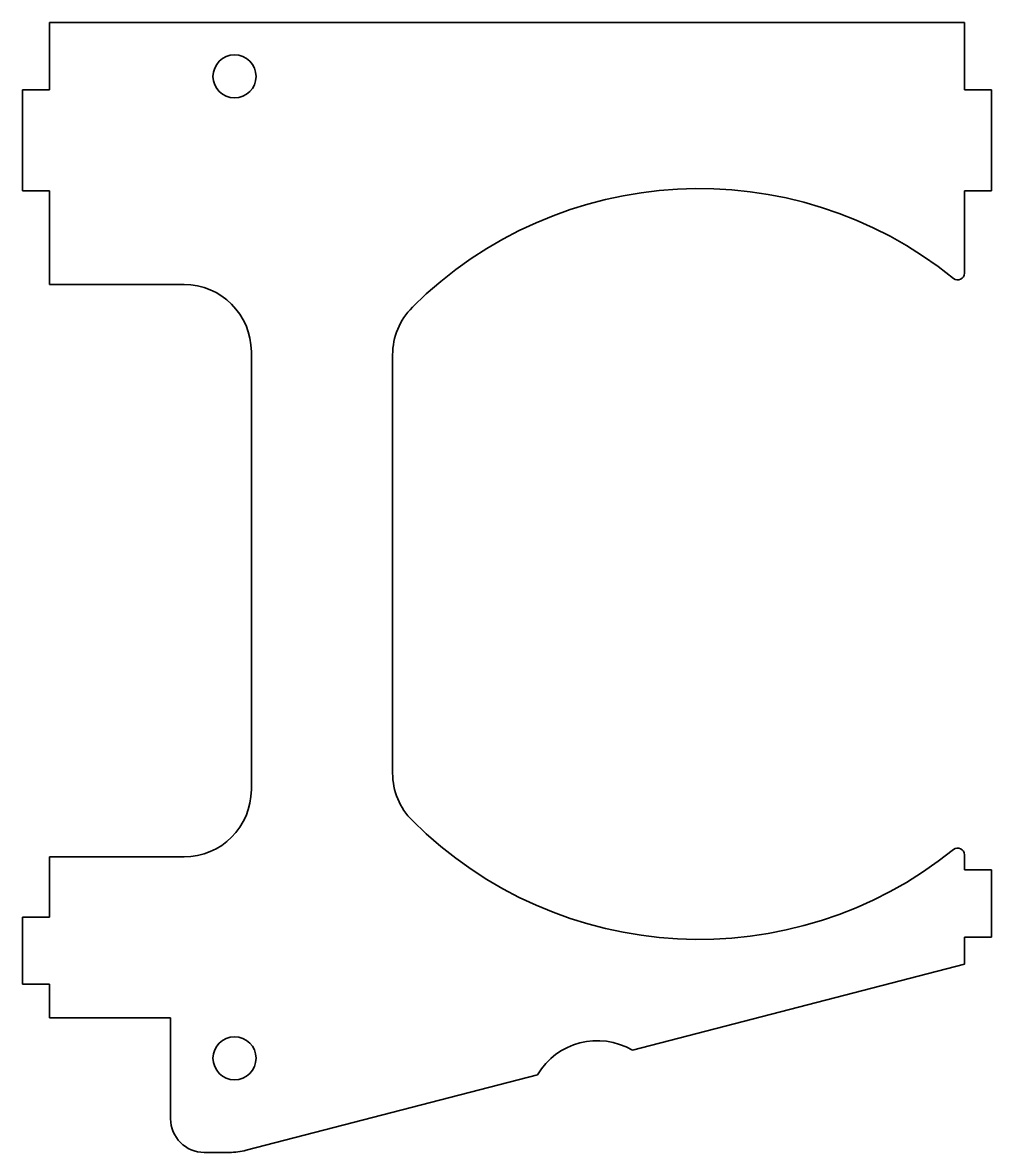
# Model space of a CAD drawing. Header units: inches. Extents: x 0 to 144, y 0 to 168.
import ezdxf

# ---------------------------------------------------------------- set-up
doc = ezdxf.new("R2010")
doc.units = ezdxf.units.IN
doc.header["$MEASUREMENT"] = 0
doc.layers.add('SIMUMAK Visible (ISO)', color=7, linetype='Continuous', lineweight=35)

# ---------------------------------------------------------------- blocks, each defined once
blk = doc.blocks.new('CD-IND-31-MEDE-01')
at = {"layer": 'SIMUMAK Visible (ISO)'}
for p, q in [((4, 168), (4, 158)), ((140, 168), (4, 168)), ((140, 158), (140, 168)), ((0, 158), (0, 143)), ((4, 158), (0, 158)), ((140, 158), (144, 158)), ((144, 158), (144, 143)), ((0, 143), (4, 143)), ((4, 143), (4, 129.05)), ((144, 143), (140, 143)), ((140, 130.74), (140, 143)), ((4, 129.05), (24, 129.05)), ((34, 119.05), (34, 53.95)), ((55, 56.4), (55, 118.6)), ((24, 43.95), (4, 43.95)), ((4, 43.95), (4, 35)), ((140, 42), (140, 44.26)), ((144, 42), (140, 42)), ((144, 32), (144, 42)), ((0, 35), (0, 25)), ((4, 35), (0, 35)), ((140, 32), (144, 32)), ((140, 28), (140, 32)), ((140, 28), (90.63, 15.2)), ((0, 25), (4, 25)), ((4, 25), (4, 20)), ((22, 20), (4, 20)), ((22, 5), (22, 20)), ((76.55, 11.55), (33.23, 0.32)), ((30.72, 0), (27, 0))]:
    blk.add_line(p, q, dxfattribs=at)
for centre in [(31.5, 160), (31.5, 14)]:
    blk.add_circle(centre, 3.2, dxfattribs=at)
at = {"layer": 'SIMUMAK Visible (ISO)', "extrusion": (0, 0, -1)}
for centre, radius, start, end in [((-100.54, 83.06), 60.26, 45, 128.8944), ((-139, 130.74), 1, 180, 308.8944), ((-100.54, 91.94), 60.26, 231.1056, 315), ((-139, 44.26), 1, 51.1056, 180), ((-85.43, 6.27), 10.34, 30.7398, 120.1913), ((-27, 5), 5, 270, 0), ((-30.72, 10), 10, 255.4655, 270)]:
    blk.add_arc(centre, radius, start, end, dxfattribs=at)
at = {"layer": 'SIMUMAK Visible (ISO)'}
for centre, start, end in [((24, 119.05), 0, 90), ((65, 118.6), 135, 180), ((65, 56.4), 180, 225), ((24, 53.95), 270, 0)]:
    blk.add_arc(centre, 10, start, end, dxfattribs=at)

msp = doc.modelspace()

# ---------------------------------------------------------------- block references
msp.add_blockref('CD-IND-31-MEDE-01', (0, 0))

doc.saveas('drawing.dxf')
